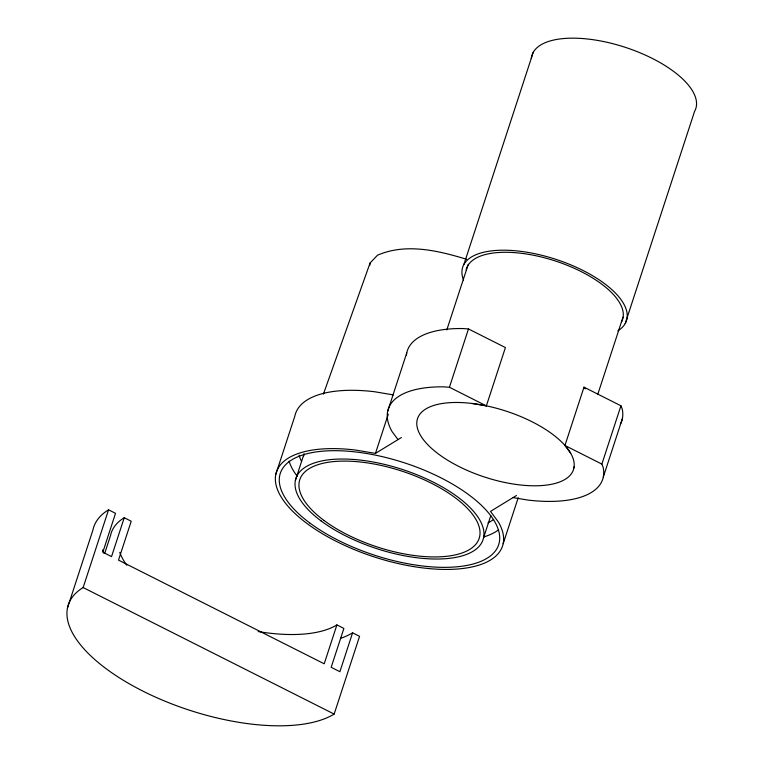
<?xml version="1.0" encoding="UTF-8"?>
<svg xmlns="http://www.w3.org/2000/svg" width="764" height="764" viewBox="0 0 764 764"><rect width="100%" height="100%" fill="white"/><g stroke="black" fill="none" stroke-linecap="round" stroke-linejoin="round"><path stroke-width="1.15" d="M369.824 265.223L370.091 262.969L377.531 255.195C405.875 242.866 438.221 250.621 466.537 259.273M67.519 607.791L92.931 530.044A147.681 62.409 18.1 0 1 108.555 509.808L115.526 513.322L102.825 552.2L111.534 556.593L124.245 517.715L131.217 521.239L118.506 560.107L324.203 663.792L336.905 624.914L343.876 628.428L331.175 667.306L339.884 671.699L352.596 632.821L359.567 636.336L334.154 714.082A147.681 62.409 18.1 0 1 142.858 691.095A147.681 62.409 18.1 0 1 83.142 587.554L108.555 509.808M104.763 553.193L110.57 535.421A129.221 54.607 18.1 0 1 124.245 517.715M275.804 474.358L294.866 416.046A118.964 50.281 18.1 0 1 374.541 391.731L393.336 394.902M295.41 480.336L304.072 453.826A98.451 41.609 18.1 0 0 303.766 455.869M387.682 411.261L406.744 352.949M516.464 495.502L490.507 511.402L498.462 522.118A118.964 50.281 18.1 0 1 423.504 567.996A118.964 50.281 18.1 0 1 280.531 495.931A118.964 50.281 18.1 0 1 355.48 450.044L375.458 453.405L388.284 414.164M463.929 264.382L533.234 52.344M446.806 329.943L468.265 264.296M398.015 439.596L392.161 431.717A112.814 47.674 18.1 0 1 443.703 386.861L449.433 387.252L468.485 328.95L505.424 347.563L486.362 405.875L472.037 403.459A82.044 34.676 18.1 0 0 442.146 456.652A82.044 34.676 18.1 0 0 572.303 472.295A82.044 34.676 18.1 0 0 472.037 403.459M483.583 537.713L490.803 515.624M503.18 543.691L518.212 497.717M570.641 453.167L564.94 445.479L583.992 387.167L620.931 405.789L622.192 408.912A112.814 47.674 18.1 0 1 620.358 424.201M573.411 468.895L574.156 466.632M597.83 394.186L622.994 317.213M625.229 323.516L694.543 111.477A86.151 36.405 18.1 0 0 624.904 47.206A86.151 36.405 18.1 0 0 531.314 58.398M513.064 497.593L527.752 500.057A112.814 47.674 18.1 0 0 603.13 467.224L601.87 464.092L620.931 405.789M603.302 477.013L622.364 418.701M323.401 394.148L370.091 262.969M375.458 453.405L401.415 437.514M468.485 328.95L462.764 328.549A112.814 47.674 18.1 0 0 406.419 355.021M449.433 387.252L486.362 405.875M564.94 445.479L601.87 464.092M83.142 587.554L334.154 714.082M583.992 387.167L585.262 388.876M493.639 519.434A106.654 45.076 18.1 0 1 488.005 522.853M301.57 461.494A106.654 45.076 18.1 0 1 299.106 455.229M498.615 529.796A114.867 48.543 18.1 0 1 483.918 536.891M297.397 476.469A114.867 48.543 18.1 0 1 289.107 461.112M466.174 270.045A82.044 34.676 18.1 0 1 556.784 261.46A82.044 34.676 18.1 0 1 621.39 322.112M463.538 280.063A86.151 36.405 18.1 0 1 556.316 259.483A86.151 36.405 18.1 0 1 617.799 330.85M352.596 632.821A139.478 58.943 18.1 0 1 340.505 638.351M103.971 553.241A139.478 58.943 18.1 0 1 102.586 549.918M336.905 624.914A121.018 51.14 18.1 0 1 258.213 631.57M126.795 565.236A121.018 51.14 18.1 0 1 119.767 552.382M309.659 522.872A114.867 48.543 18.1 0 0 495.215 551.169A114.867 48.543 18.1 0 0 363.607 453.023A114.867 48.543 18.1 0 0 309.659 522.872M321.061 520.895A98.451 41.609 18.1 0 0 480.117 545.152A98.451 41.609 18.1 0 0 367.303 461.026A98.451 41.609 18.1 0 0 321.061 520.895M323.917 520.399A94.354 39.871 18.1 0 0 476.335 543.643A94.354 39.871 18.1 0 0 368.229 463.022A94.354 39.871 18.1 0 0 323.917 520.399"/></g></svg>
